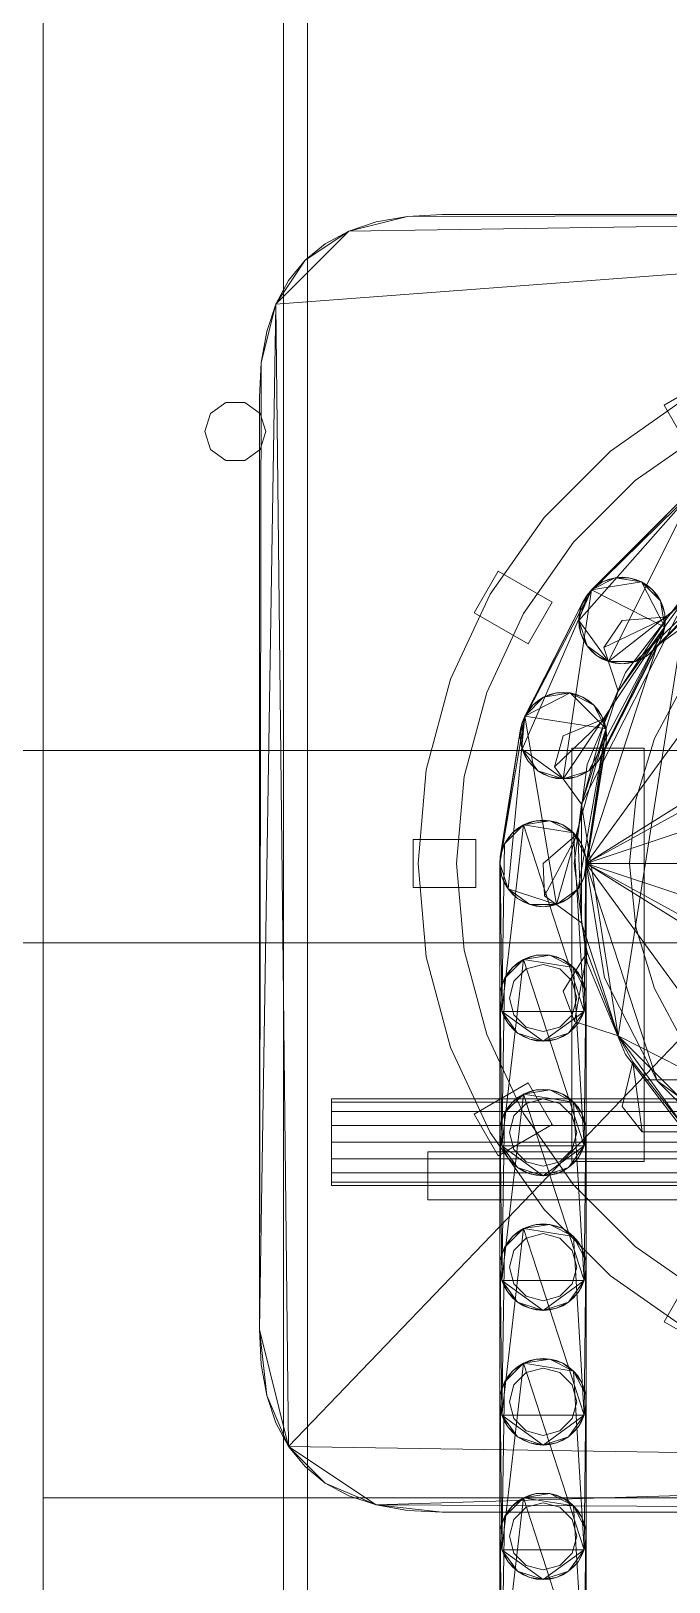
# Model space of a CAD drawing. Header units: millimetres. Extents: x -1970 to 59977, y -50268 to 6837.
# Drawn here: x 58196.8 to 58329.4, y 2057 to 2379.7 of the extents above; entities that cross this region are included whole.
import ezdxf

# ---------------------------------------------------------------- set-up
doc = ezdxf.new("R2010")
doc.units = ezdxf.units.MM
doc.layers.add('lateral_secador', color=7, linetype='Continuous', lineweight=0)

msp = doc.modelspace()

# ---------------------------------------------------------------- linework, layer by layer
at = {"layer": 'lateral_secador'}
for p, q in [((58199.253, 20), (58199.253, 2556.5)), ((58249.253, 2556.5), (58249.253, 20)), ((58254.253, 20), (58254.253, 2556.5)), ((58247.673, 2322.88), (58496.253, 2341.5)), ((58250.333, 2085.18), (58496.253, 2341.5)), ((58262.872, 2338.08), (58496.253, 2341.5)), ((58262.872, 2338.08), (58275.032, 2341.12)), ((58268.573, 2339.98), (58262.872, 2338.08)), ((58275.032, 2341.12), (58268.573, 2339.98)), ((58275.032, 2341.12), (58496.253, 2341.5)), ((58282.253, 2341.5), (58275.032, 2341.12)), ((58496.253, 2341.5), (58282.253, 2341.5)), ((58247.673, 2322.88), (58262.872, 2338.08)), ((58253.753, 2332), (58262.872, 2338.08)), ((58262.872, 2338.08), (58257.933, 2335.42)), ((58257.933, 2335.42), (58253.753, 2332)), ((58247.673, 2322.88), (58253.753, 2332)), ((58253.753, 2332), (58250.333, 2327.82)), ((58250.333, 2327.82), (58247.673, 2322.88)), ((58244.253, 2109.5), (58247.673, 2322.88)), ((58244.634, 2310.72), (58247.673, 2322.88)), ((58247.673, 2322.88), (58245.772, 2317.18)), ((58250.333, 2085.18), (58247.673, 2322.88)), ((58245.772, 2317.18), (58244.634, 2310.72)), ((58244.253, 2109.5), (58244.634, 2310.72)), ((58244.634, 2310.72), (58244.253, 2303.5)), ((58337.083, 2306.861), (58328.423, 2301.861)), ((58237.291, 2302.389), (58234.116, 2300.082)), ((58241.215, 2302.389), (58237.291, 2302.389)), ((58244.39, 2300.082), (58241.215, 2302.389)), ((58244.253, 2303.5), (58244.253, 2109.5)), ((58333.253, 2303.495), (58317.261, 2292.297)), ((58334.923, 2290.603), (58328.423, 2301.861)), ((58234.116, 2300.082), (58232.903, 2296.35)), ((58245.603, 2296.35), (58244.39, 2300.082)), ((58232.903, 2296.35), (58234.116, 2292.618)), ((58244.39, 2292.618), (58245.603, 2296.35)), ((58337.253, 2296.567), (58322.403, 2286.169)), ((58234.116, 2292.618), (58237.291, 2290.311)), ((58241.215, 2290.311), (58244.39, 2292.618)), ((58317.261, 2292.297), (58303.456, 2278.492)), ((58237.291, 2290.311), (58241.215, 2290.311)), ((58322.403, 2286.169), (58309.584, 2273.35)), ((58310.677, 2257.05), (58334.618, 2284.094)), ((58312.396, 2262.34), (58334.618, 2284.094)), ((58312.396, 2262.34), (58332.339, 2282.439)), ((58332.339, 2282.439), (58313.314, 2263.414)), ((58316.896, 2248.49), (58334.618, 2284.094)), ((58303.456, 2278.492), (58292.258, 2262.5)), ((58312.253, 2206.5), (58365.458, 2279.731)), ((58326.958, 2251.76), (58365.458, 2279.731)), ((58309.584, 2273.35), (58299.186, 2258.5)), ((58346.722, 2271.99), (58316.896, 2248.49)), ((58346.722, 2271.99), (58322.458, 2248.49)), ((58346.722, 2271.99), (58324.968, 2249.768)), ((58345.067, 2269.711), (58324.968, 2249.768)), ((58326.042, 2250.686), (58345.067, 2269.711)), ((58343.993, 2268.794), (58326.958, 2251.76)), ((58293.892, 2267.33), (58288.892, 2258.67)), ((58305.15, 2260.83), (58293.892, 2267.33)), ((58313.314, 2263.414), (58318.271, 2265.939)), ((58315.591, 2265.069), (58318.271, 2265.939)), ((58316.896, 2265.609), (58315.591, 2265.069)), ((58318.271, 2265.939), (58316.896, 2265.609)), ((58319.677, 2266.05), (58318.271, 2265.939)), ((58318.271, 2265.939), (58321.085, 2265.939)), ((58318.271, 2265.939), (58323.763, 2265.069)), ((58321.085, 2265.939), (58319.677, 2266.05)), ((58321.085, 2265.939), (58323.763, 2265.069)), ((58322.458, 2265.609), (58321.085, 2265.939)), ((58323.763, 2265.069), (58322.458, 2265.609)), ((58292.258, 2262.5), (58284.007, 2244.806)), ((58298.903, 2235.857), (58313.314, 2263.414)), ((58298.903, 2230.294), (58313.314, 2263.414)), ((58307.462, 2224.075), (58313.314, 2263.414)), ((58310.677, 2257.05), (58312.396, 2262.34)), ((58311.118, 2259.831), (58312.396, 2262.34)), ((58311.226, 2218.858), (58333.392, 2262.361)), ((58311.659, 2261.135), (58313.314, 2263.414)), ((58312.396, 2262.34), (58311.659, 2261.135)), ((58313.314, 2263.414), (58312.396, 2262.34)), ((58313.314, 2263.414), (58315.591, 2265.069)), ((58313.314, 2263.414), (58323.763, 2265.069)), ((58314.388, 2264.331), (58313.314, 2263.414)), ((58313.314, 2263.414), (58328.567, 2255.642)), ((58315.591, 2265.069), (58314.388, 2264.331)), ((58318.864, 2242.365), (58333.392, 2262.361)), ((58318.864, 2170.635), (58333.392, 2262.361)), ((58333.038, 2262.715), (58320.404, 2246.25)), ((58323.763, 2265.069), (58326.042, 2263.414)), ((58324.968, 2264.331), (58323.763, 2265.069)), ((58323.763, 2265.069), (58327.696, 2261.135)), ((58323.763, 2265.069), (58328.567, 2255.642)), ((58326.042, 2263.414), (58324.968, 2264.331)), ((58326.042, 2263.414), (58327.696, 2261.135)), ((58326.958, 2262.34), (58326.042, 2263.414)), ((58327.696, 2261.135), (58326.958, 2262.34)), ((58333.392, 2262.361), (58329.181, 2257.806)), ((58298.903, 2235.857), (58311.659, 2261.135)), ((58311.659, 2261.135), (58299.442, 2237.161)), ((58300.15, 2252.17), (58305.15, 2260.83)), ((58310.677, 2257.05), (58311.118, 2259.831)), ((58311.118, 2259.831), (58310.788, 2258.458)), ((58311.659, 2261.135), (58311.118, 2259.831)), ((58327.696, 2261.135), (58328.567, 2258.458)), ((58328.237, 2259.831), (58327.696, 2261.135)), ((58327.696, 2261.135), (58328.567, 2255.642)), ((58328.567, 2258.458), (58328.237, 2259.831)), ((58300.15, 2252.17), (58288.892, 2258.67)), ((58299.186, 2258.5), (58291.525, 2242.07)), ((58328.567, 2255.642), (58307.462, 2224.075)), ((58310.788, 2258.458), (58310.677, 2257.05)), ((58311.118, 2254.268), (58310.677, 2257.05)), ((58310.677, 2257.05), (58310.788, 2255.642)), ((58312.396, 2251.76), (58310.677, 2257.05)), ((58316.896, 2248.49), (58310.677, 2257.05)), ((58310.788, 2255.642), (58311.118, 2254.268)), ((58328.567, 2255.642), (58312.753, 2225.794)), ((58328.567, 2255.642), (58314.743, 2227.785)), ((58315.927, 2251.435), (58329.181, 2257.806)), ((58319.677, 2257.05), (58315.927, 2251.435)), ((58318.864, 2242.365), (58329.181, 2257.806)), ((58329.181, 2257.806), (58319.677, 2257.05)), ((58328.567, 2255.642), (58327.696, 2252.964)), ((58328.237, 2254.268), (58328.567, 2255.642)), ((58328.567, 2258.458), (58328.567, 2255.642)), ((58328.677, 2257.05), (58328.567, 2258.458)), ((58328.567, 2255.642), (58328.677, 2257.05)), ((58312.396, 2251.76), (58311.118, 2254.268)), ((58311.118, 2254.268), (58311.659, 2252.964)), ((58311.659, 2252.964), (58312.396, 2251.76)), ((58327.696, 2252.964), (58314.743, 2227.785)), ((58315.481, 2228.99), (58327.696, 2252.964)), ((58327.696, 2252.964), (58328.237, 2254.268)), ((58312.253, 2206.5), (58326.958, 2251.76)), ((58314.388, 2249.768), (58312.396, 2251.76)), ((58312.396, 2251.76), (58313.314, 2250.686)), ((58316.896, 2248.49), (58312.396, 2251.76)), ((58313.314, 2250.686), (58314.388, 2249.768)), ((58316.896, 2248.49), (58314.388, 2249.768)), ((58314.388, 2249.768), (58315.591, 2249.031)), ((58315.927, 2251.435), (58318.864, 2242.365)), ((58326.958, 2251.76), (58316.022, 2230.294)), ((58324.968, 2249.768), (58322.458, 2248.49)), ((58323.763, 2249.031), (58324.968, 2249.768)), ((58324.968, 2249.768), (58326.042, 2250.686)), ((58320.404, 2246.25), (58312.462, 2227.076)), ((58315.591, 2249.031), (58316.896, 2248.49)), ((58319.677, 2248.05), (58316.896, 2248.49)), ((58316.896, 2248.49), (58318.271, 2248.16)), ((58322.458, 2248.49), (58316.896, 2248.49)), ((58318.271, 2248.16), (58319.677, 2248.05)), ((58322.458, 2248.49), (58319.677, 2248.05)), ((58319.677, 2248.05), (58321.085, 2248.16)), ((58321.085, 2248.16), (58322.458, 2248.49)), ((58322.458, 2248.49), (58323.763, 2249.031)), ((58284.007, 2244.806), (58278.954, 2225.949)), ((58332.713, 2244.279), (58326.429, 2232.522)), ((58291.525, 2242.07), (58286.833, 2224.559)), ((58299.442, 2237.161), (58308.87, 2241.965)), ((58299.442, 2237.161), (58303.376, 2241.094)), ((58301.099, 2239.439), (58303.376, 2241.094)), ((58302.173, 2240.357), (58301.099, 2239.439)), ((58303.376, 2241.094), (58302.173, 2240.357)), ((58303.376, 2241.094), (58306.054, 2241.965)), ((58303.376, 2241.094), (58308.87, 2241.965)), ((58304.681, 2241.635), (58303.376, 2241.094)), ((58306.054, 2241.965), (58304.681, 2241.635)), ((58307.462, 2242.075), (58306.054, 2241.965)), ((58306.054, 2241.965), (58308.87, 2241.965)), ((58308.87, 2241.965), (58307.462, 2242.075)), ((58308.87, 2241.965), (58311.548, 2241.094)), ((58310.243, 2241.635), (58308.87, 2241.965)), ((58308.87, 2241.965), (58313.825, 2239.439)), ((58308.87, 2241.965), (58316.351, 2234.483)), ((58311.548, 2241.094), (58310.243, 2241.635)), ((58311.226, 2218.858), (58318.864, 2242.365)), ((58311.548, 2241.094), (58313.825, 2239.439)), ((58312.753, 2240.357), (58311.548, 2241.094)), ((58365.153, 2239.67), (58312.253, 2206.5)), ((58313.825, 2239.439), (58312.753, 2240.357)), ((58318.864, 2242.365), (58316.267, 2236.732)), ((58294.253, 2206.5), (58299.442, 2237.161)), ((58295.972, 2201.21), (58299.442, 2237.161)), ((58298.573, 2234.483), (58299.442, 2237.161)), ((58299.442, 2237.161), (58298.903, 2235.857)), ((58299.442, 2237.161), (58301.099, 2239.439)), ((58300.181, 2238.365), (58299.442, 2237.161)), ((58299.442, 2237.161), (58316.351, 2234.483)), ((58306.034, 2197.94), (58299.442, 2237.161)), ((58301.099, 2239.439), (58300.181, 2238.365)), ((58305.63, 2226.576), (58316.267, 2236.732)), ((58316.267, 2236.732), (58307.462, 2233.075)), ((58311.226, 2218.858), (58316.267, 2236.732)), ((58313.825, 2239.439), (58315.481, 2237.161)), ((58314.743, 2238.365), (58313.825, 2239.439)), ((58313.825, 2239.439), (58316.351, 2234.483)), ((58315.481, 2237.161), (58314.743, 2238.365)), ((58315.481, 2237.161), (58316.351, 2234.483)), ((58316.022, 2235.857), (58315.481, 2237.161)), ((58294.253, 2206.5), (58298.573, 2234.483)), ((58298.573, 2234.483), (58294.364, 2207.908)), ((58298.462, 2233.075), (58298.903, 2235.857)), ((58298.573, 2234.483), (58298.462, 2233.075)), ((58298.903, 2230.294), (58298.462, 2233.075)), ((58298.462, 2233.075), (58298.573, 2231.667)), ((58298.903, 2235.857), (58298.573, 2234.483)), ((58298.903, 2230.294), (58298.903, 2235.857)), ((58307.462, 2233.075), (58305.63, 2226.576)), ((58316.351, 2234.483), (58306.034, 2197.94)), ((58316.351, 2234.483), (58310.534, 2201.21)), ((58316.351, 2234.483), (58311.812, 2203.719)), ((58316.351, 2234.483), (58316.022, 2235.857)), ((58316.351, 2234.483), (58316.351, 2231.667)), ((58316.462, 2233.075), (58316.351, 2234.483)), ((58316.351, 2231.667), (58316.462, 2233.075)), ((39189.253, 2230), (58489.253, 2230)), ((58298.573, 2231.667), (58298.903, 2230.294)), ((58300.181, 2227.785), (58298.903, 2230.294)), ((58298.903, 2230.294), (58299.442, 2228.99)), ((58302.173, 2225.794), (58298.903, 2230.294)), ((58307.462, 2224.075), (58298.903, 2230.294)), ((58309.253, 2230.5), (58324.253, 2230.5)), ((58309.253, 2230.5), (58309.253, 2144.5)), ((58316.351, 2231.667), (58311.812, 2203.719)), ((58312.142, 2205.092), (58316.351, 2231.667)), ((58356.083, 2230.599), (58312.253, 2206.5)), ((58316.022, 2230.294), (58312.253, 2206.5)), ((58326.429, 2232.522), (58322.56, 2219.766)), ((58324.253, 2144.5), (58324.253, 2230.5)), ((58299.442, 2228.99), (58300.181, 2227.785)), ((58302.173, 2225.794), (58300.181, 2227.785)), ((58300.181, 2227.785), (58301.099, 2226.711)), ((58301.099, 2226.711), (58302.173, 2225.794)), ((58312.462, 2227.076), (58309.753, 2206.5)), ((58314.743, 2227.785), (58312.753, 2225.794)), ((58312.753, 2225.794), (58313.825, 2226.711)), ((58313.825, 2226.711), (58314.743, 2227.785)), ((58314.743, 2227.785), (58315.481, 2228.99)), ((58278.954, 2225.949), (58277.253, 2206.5)), ((58286.833, 2224.559), (58285.253, 2206.5)), ((58304.681, 2224.516), (58302.173, 2225.794)), ((58302.173, 2225.794), (58303.376, 2225.056)), ((58307.462, 2224.075), (58302.173, 2225.794)), ((58303.376, 2225.056), (58304.681, 2224.516)), ((58307.462, 2224.075), (58304.681, 2224.516)), ((58304.681, 2224.516), (58306.054, 2224.186)), ((58305.63, 2226.576), (58311.226, 2218.858)), ((58306.054, 2224.186), (58307.462, 2224.075)), ((58312.753, 2225.794), (58307.462, 2224.075)), ((58310.243, 2224.516), (58307.462, 2224.075)), ((58307.462, 2224.075), (58308.87, 2224.186)), ((58308.87, 2224.186), (58310.243, 2224.516)), ((58312.753, 2225.794), (58310.243, 2224.516)), ((58310.243, 2224.516), (58311.548, 2225.056)), ((58311.548, 2225.056), (58312.753, 2225.794)), ((58311.226, 2218.858), (58310.497, 2212.698)), ((58311.226, 2194.142), (58311.226, 2218.858)), ((58318.864, 2170.635), (58311.226, 2218.858)), ((58350.259, 2219.17), (58312.253, 2206.5)), ((58322.56, 2219.766), (58321.253, 2206.5)), ((58294.694, 2175.719), (58299.167, 2214.519)), ((58295.233, 2210.586), (58299.167, 2214.519)), ((58296.89, 2212.864), (58299.167, 2214.519)), ((58297.962, 2213.781), (58296.89, 2212.864)), ((58299.167, 2214.519), (58297.962, 2213.781)), ((58299.167, 2214.519), (58301.845, 2215.389)), ((58299.167, 2214.519), (58304.661, 2215.389)), ((58300.472, 2215.06), (58299.167, 2214.519)), ((58299.167, 2214.519), (58309.616, 2212.864)), ((58299.167, 2214.519), (58311.812, 2175.719)), ((58301.845, 2215.389), (58300.472, 2215.06)), ((58303.253, 2215.5), (58301.845, 2215.389)), ((58301.845, 2215.389), (58304.661, 2215.389)), ((58304.661, 2215.389), (58303.253, 2215.5)), ((58304.661, 2215.389), (58307.339, 2214.519)), ((58306.034, 2215.06), (58304.661, 2215.389)), ((58304.661, 2215.389), (58309.616, 2212.864)), ((58307.339, 2214.519), (58306.034, 2215.06)), ((58307.339, 2214.519), (58309.616, 2212.864)), ((58308.544, 2213.781), (58307.339, 2214.519)), ((58309.616, 2212.864), (58308.544, 2213.781)), ((58289.253, 2211.5), (58276.253, 2211.5)), ((58276.253, 2211.5), (58276.253, 2201.5)), ((58289.253, 2201.5), (58289.253, 2211.5)), ((58294.364, 2207.908), (58295.233, 2210.586)), ((58295.233, 2210.586), (58294.694, 2209.281)), ((58294.694, 2175.719), (58295.233, 2210.586)), ((58295.233, 2210.586), (58296.89, 2212.864)), ((58295.972, 2211.79), (58295.233, 2210.586)), ((58296.89, 2212.864), (58295.972, 2211.79)), ((58310.497, 2212.698), (58303.253, 2206.5)), ((58303.519, 2199.752), (58310.497, 2212.698)), ((58309.616, 2212.864), (58311.272, 2210.586)), ((58310.534, 2211.79), (58309.616, 2212.864)), ((58309.616, 2212.864), (58312.142, 2207.908)), ((58309.616, 2212.864), (58311.812, 2175.719)), ((58311.226, 2194.142), (58310.497, 2212.698)), ((58311.272, 2210.586), (58310.534, 2211.79)), ((58311.272, 2210.586), (58312.142, 2207.908)), ((58311.812, 2209.281), (58311.272, 2210.586)), ((58294.253, 2178.5), (58294.364, 2207.908)), ((58294.364, 2207.908), (58294.253, 2206.5)), ((58294.694, 2209.281), (58294.364, 2207.908)), ((58294.694, 2175.719), (58294.364, 2207.908)), ((58312.142, 2207.908), (58311.812, 2209.281)), ((58312.142, 2207.908), (58311.812, 2175.719)), ((58312.142, 2207.908), (58312.253, 2178.5)), ((58312.253, 2206.5), (58312.142, 2207.908)), ((58277.253, 2206.5), (58278.954, 2187.051)), ((58285.253, 2206.5), (58286.833, 2188.441)), ((58294.253, 2206.5), (58294.253, 2178.5)), ((58294.694, 2203.719), (58294.253, 2206.5)), ((58294.253, 2206.5), (58294.364, 2205.092)), ((58295.972, 2201.21), (58294.253, 2206.5)), ((58294.364, 2205.092), (58294.694, 2203.719)), ((58303.253, 2206.5), (58303.519, 2199.752)), ((58309.753, 2206.5), (58312.462, 2185.924)), ((58311.812, 2203.719), (58312.142, 2205.092)), ((58312.253, 2206.5), (58348.253, 2206.5)), ((58312.253, 2206.5), (58350.259, 2193.83)), ((58326.958, 2161.24), (58312.253, 2206.5)), ((58312.253, 2206.5), (58316.022, 2182.706)), ((58312.253, 2206.5), (58356.083, 2182.401)), ((58365.458, 2133.269), (58312.253, 2206.5)), ((58312.253, 2206.5), (58365.153, 2173.33)), ((58312.253, 2178.5), (58312.253, 2206.5)), ((58321.253, 2206.5), (58322.56, 2193.234)), ((58289.253, 2201.5), (58276.253, 2201.5)), ((58295.972, 2201.21), (58294.694, 2203.719)), ((58294.694, 2203.719), (58295.233, 2202.414)), ((58295.233, 2202.414), (58295.972, 2201.21)), ((58297.962, 2199.219), (58295.972, 2201.21)), ((58295.972, 2201.21), (58296.89, 2200.136)), ((58300.472, 2197.94), (58295.972, 2201.21)), ((58306.034, 2197.94), (58295.972, 2201.21)), ((58310.534, 2201.21), (58306.034, 2197.94)), ((58310.534, 2201.21), (58308.544, 2199.219)), ((58309.616, 2200.136), (58310.534, 2201.21)), ((58311.812, 2203.719), (58310.534, 2201.21)), ((58310.534, 2201.21), (58311.272, 2202.414)), ((58311.272, 2202.414), (58311.812, 2203.719)), ((58296.89, 2200.136), (58297.962, 2199.219)), ((58300.472, 2197.94), (58297.962, 2199.219)), ((58297.962, 2199.219), (58299.167, 2198.481)), ((58299.167, 2198.481), (58300.472, 2197.94)), ((58303.253, 2197.5), (58300.472, 2197.94)), ((58300.472, 2197.94), (58301.845, 2197.611)), ((58306.034, 2197.94), (58300.472, 2197.94)), ((58301.845, 2197.611), (58303.253, 2197.5)), ((58306.034, 2197.94), (58303.253, 2197.5)), ((58303.253, 2197.5), (58304.661, 2197.611)), ((58303.519, 2199.752), (58311.226, 2194.142)), ((58304.661, 2197.611), (58306.034, 2197.94)), ((58308.544, 2199.219), (58306.034, 2197.94)), ((58306.034, 2197.94), (58307.339, 2198.481)), ((58307.339, 2198.481), (58308.544, 2199.219)), ((58308.544, 2199.219), (58309.616, 2200.136)), ((58318.864, 2170.635), (58311.226, 2194.142)), ((58311.226, 2194.142), (58312.437, 2188.058)), ((58322.56, 2193.234), (58326.429, 2180.478)), ((39189.253, 2190), (58489.253, 2190)), ((58286.833, 2188.441), (58291.525, 2170.93)), ((58312.437, 2188.058), (58307.462, 2179.925)), ((58309.8, 2173.589), (58312.437, 2188.058)), ((58318.864, 2170.635), (58312.437, 2188.058)), ((58278.954, 2187.051), (58284.007, 2168.194)), ((58294.694, 2147.719), (58299.167, 2186.519)), ((58295.233, 2182.586), (58299.167, 2186.519)), ((58295.233, 2182.586), (58296.89, 2184.864)), ((58296.89, 2184.864), (58295.972, 2183.79)), ((58296.89, 2184.864), (58299.167, 2186.519)), ((58297.962, 2185.781), (58296.89, 2184.864)), ((58299.167, 2186.519), (58297.962, 2185.781)), ((58299.167, 2186.519), (58301.845, 2187.389)), ((58299.167, 2186.519), (58304.661, 2187.389)), ((58300.472, 2187.06), (58299.167, 2186.519)), ((58299.167, 2186.519), (58309.616, 2184.864)), ((58299.167, 2186.519), (58311.812, 2147.719)), ((58303.253, 2185.5), (58299.753, 2184.562)), ((58301.845, 2187.389), (58300.472, 2187.06)), ((58303.253, 2187.5), (58301.845, 2187.389)), ((58301.845, 2187.389), (58304.661, 2187.389)), ((58304.661, 2187.389), (58303.253, 2187.5)), ((58306.753, 2184.562), (58303.253, 2185.5)), ((58304.661, 2187.389), (58307.339, 2186.519)), ((58306.034, 2187.06), (58304.661, 2187.389)), ((58304.661, 2187.389), (58309.616, 2184.864)), ((58307.339, 2186.519), (58306.034, 2187.06)), ((58307.339, 2186.519), (58309.616, 2184.864)), ((58308.544, 2185.781), (58307.339, 2186.519)), ((58309.616, 2184.864), (58308.544, 2185.781)), ((58309.616, 2184.864), (58311.272, 2182.586)), ((58310.534, 2183.79), (58309.616, 2184.864)), ((58309.616, 2184.864), (58312.142, 2179.908)), ((58309.616, 2184.864), (58311.812, 2147.719)), ((58312.462, 2185.924), (58320.404, 2166.75)), ((58294.364, 2179.908), (58295.233, 2182.586)), ((58295.233, 2182.586), (58294.694, 2181.281)), ((58294.694, 2147.719), (58295.233, 2182.586)), ((58295.972, 2183.79), (58295.233, 2182.586)), ((58297.191, 2182), (58296.253, 2178.5)), ((58299.753, 2184.562), (58297.191, 2182)), ((58309.315, 2182), (58306.753, 2184.562)), ((58310.253, 2178.5), (58309.315, 2182)), ((58311.272, 2182.586), (58310.534, 2183.79)), ((58311.272, 2182.586), (58312.142, 2179.908)), ((58311.812, 2181.281), (58311.272, 2182.586)), ((58316.022, 2182.706), (58326.958, 2161.24)), ((58294.253, 2150.5), (58294.364, 2179.908)), ((58294.364, 2179.908), (58294.253, 2178.5)), ((58294.253, 2178.5), (58294.253, 2150.5)), ((58294.694, 2175.719), (58294.253, 2178.5)), ((58294.253, 2178.5), (58294.364, 2177.092)), ((58294.694, 2181.281), (58294.364, 2179.908)), ((58294.694, 2147.719), (58294.364, 2179.908)), ((58296.253, 2178.5), (58297.191, 2175)), ((58307.462, 2179.925), (58309.8, 2173.589)), ((58309.315, 2175), (58310.253, 2178.5)), ((58312.142, 2179.908), (58311.812, 2181.281)), ((58312.142, 2179.908), (58311.812, 2147.719)), ((58312.253, 2178.5), (58311.812, 2175.719)), ((58312.142, 2179.908), (58312.253, 2150.5)), ((58312.253, 2178.5), (58312.142, 2179.908)), ((58312.142, 2177.092), (58312.253, 2178.5)), ((58312.253, 2150.5), (58312.253, 2178.5)), ((58326.429, 2180.478), (58332.713, 2168.721)), ((58294.364, 2177.092), (58294.694, 2175.719)), ((58295.972, 2173.21), (58294.694, 2175.719)), ((58294.694, 2175.719), (58295.233, 2174.414)), ((58297.962, 2171.219), (58294.694, 2175.719)), ((58303.253, 2169.5), (58294.694, 2175.719)), ((58311.812, 2175.719), (58294.694, 2175.719)), ((58297.191, 2175), (58299.753, 2172.438)), ((58311.812, 2175.719), (58303.253, 2169.5)), ((58306.753, 2172.438), (58309.315, 2175)), ((58311.812, 2175.719), (58308.544, 2171.219)), ((58311.812, 2175.719), (58310.534, 2173.21)), ((58311.272, 2174.414), (58311.812, 2175.719)), ((58311.812, 2175.719), (58312.142, 2177.092)), ((58295.233, 2174.414), (58295.972, 2173.21)), ((58297.962, 2171.219), (58295.972, 2173.21)), ((58295.972, 2173.21), (58296.89, 2172.136)), ((58296.89, 2172.136), (58297.962, 2171.219)), ((58299.753, 2172.438), (58303.253, 2171.5)), ((58303.253, 2171.5), (58306.753, 2172.438)), ((58310.534, 2173.21), (58308.544, 2171.219)), ((58308.544, 2171.219), (58309.616, 2172.136)), ((58309.616, 2172.136), (58310.534, 2173.21)), ((58309.8, 2173.589), (58318.864, 2170.635)), ((58310.534, 2173.21), (58311.272, 2174.414)), ((58291.525, 2170.93), (58299.186, 2154.5)), ((58300.472, 2169.94), (58297.962, 2171.219)), ((58297.962, 2171.219), (58299.167, 2170.481)), ((58303.253, 2169.5), (58297.962, 2171.219)), ((58299.167, 2170.481), (58300.472, 2169.94)), ((58303.253, 2169.5), (58300.472, 2169.94)), ((58300.472, 2169.94), (58301.845, 2169.611)), ((58301.845, 2169.611), (58303.253, 2169.5)), ((58308.544, 2171.219), (58303.253, 2169.5)), ((58306.034, 2169.94), (58303.253, 2169.5)), ((58303.253, 2169.5), (58304.661, 2169.611)), ((58304.661, 2169.611), (58306.034, 2169.94)), ((58308.544, 2171.219), (58306.034, 2169.94)), ((58306.034, 2169.94), (58307.339, 2170.481)), ((58307.339, 2170.481), (58308.544, 2171.219)), ((58333.392, 2150.639), (58318.864, 2170.635)), ((58318.864, 2170.635), (58321.894, 2165.223)), ((58353.388, 2136.111), (58318.864, 2170.635)), ((58401.61, 2128.473), (58318.864, 2170.635)), ((58284.007, 2168.194), (58292.258, 2150.5)), ((58320.404, 2166.75), (58333.038, 2150.285)), ((58321.894, 2165.223), (58319.677, 2155.95)), ((58323.858, 2150.647), (58321.894, 2165.223)), ((58333.392, 2150.639), (58321.894, 2165.223)), ((58300.15, 2160.83), (58288.892, 2154.33)), ((58299.167, 2158.519), (58301.845, 2159.389)), ((58299.167, 2158.519), (58304.661, 2159.389)), ((58300.472, 2159.06), (58299.167, 2158.519)), ((58305.15, 2152.17), (58300.15, 2160.83)), ((58301.845, 2159.389), (58300.472, 2159.06)), ((58303.253, 2159.5), (58301.845, 2159.389)), ((58301.845, 2159.389), (58304.661, 2159.389)), ((58304.661, 2159.389), (58303.253, 2159.5)), ((58304.661, 2159.389), (58307.339, 2158.519)), ((58306.034, 2159.06), (58304.661, 2159.389)), ((58304.661, 2159.389), (58309.616, 2156.864)), ((58307.339, 2158.519), (58306.034, 2159.06)), ((58324.253, 2161.5), (58454.253, 2161.5)), ((58324.253, 2161.5), (58324.253, 2146.5)), ((58365.458, 2133.269), (58326.958, 2161.24)), ((58326.958, 2161.24), (58343.993, 2144.206)), ((58259.253, 2156.815), (58259.253, 2157.5)), ((58259.253, 2157.5), (58509.253, 2157.5)), ((58259.253, 2154.864), (58259.253, 2156.815)), ((58259.253, 2156.815), (58509.253, 2156.815)), ((58294.694, 2119.719), (58299.167, 2158.519)), ((58295.233, 2154.586), (58299.167, 2158.519)), ((58295.233, 2154.586), (58296.89, 2156.864)), ((58295.972, 2155.79), (58295.233, 2154.586)), ((58296.89, 2156.864), (58295.972, 2155.79)), ((58296.89, 2156.864), (58299.167, 2158.519)), ((58297.962, 2157.781), (58296.89, 2156.864)), ((58299.753, 2156.562), (58297.191, 2154)), ((58299.167, 2158.519), (58297.962, 2157.781)), ((58299.167, 2158.519), (58309.616, 2156.864)), ((58299.167, 2158.519), (58311.812, 2119.719)), ((58303.253, 2157.5), (58299.753, 2156.562)), ((58306.753, 2156.562), (58303.253, 2157.5)), ((58309.315, 2154), (58306.753, 2156.562)), ((58307.339, 2158.519), (58309.616, 2156.864)), ((58308.544, 2157.781), (58307.339, 2158.519)), ((58309.616, 2156.864), (58308.544, 2157.781)), ((58309.616, 2156.864), (58311.272, 2154.586)), ((58310.534, 2155.79), (58309.616, 2156.864)), ((58309.616, 2156.864), (58312.142, 2151.908)), ((58309.616, 2156.864), (58311.812, 2119.719)), ((58311.272, 2154.586), (58310.534, 2155.79)), ((58319.677, 2155.95), (58323.858, 2150.647)), ((58259.253, 2151.944), (58259.253, 2154.864)), ((58259.253, 2154.864), (58509.253, 2154.864)), ((58288.892, 2154.33), (58293.892, 2145.67)), ((58294.364, 2151.908), (58295.233, 2154.586)), ((58294.694, 2153.281), (58294.364, 2151.908)), ((58295.233, 2154.586), (58294.694, 2153.281)), ((58294.694, 2119.719), (58295.233, 2154.586)), ((58297.191, 2154), (58296.253, 2150.5)), ((58299.186, 2154.5), (58309.584, 2139.65)), ((58310.253, 2150.5), (58309.315, 2154)), ((58311.272, 2154.586), (58312.142, 2151.908)), ((58311.812, 2153.281), (58311.272, 2154.586)), ((58312.142, 2151.908), (58311.812, 2153.281)), ((58259.253, 2148.5), (58259.253, 2151.944)), ((58259.253, 2151.944), (58509.253, 2151.944)), ((58292.258, 2150.5), (58303.456, 2134.508)), ((58305.15, 2152.17), (58293.892, 2145.67)), ((58294.253, 2122.5), (58294.364, 2151.908)), ((58294.364, 2151.908), (58294.253, 2150.5)), ((58294.253, 2150.5), (58294.253, 2122.5)), ((58294.694, 2147.719), (58294.253, 2150.5)), ((58294.253, 2150.5), (58294.364, 2149.092)), ((58294.694, 2119.719), (58294.364, 2151.908)), ((58296.253, 2150.5), (58297.191, 2147)), ((58309.315, 2147), (58310.253, 2150.5)), ((58312.142, 2151.908), (58311.812, 2119.719)), ((58312.253, 2150.5), (58311.812, 2147.719)), ((58312.142, 2151.908), (58312.253, 2122.5)), ((58312.253, 2150.5), (58312.142, 2151.908)), ((58312.142, 2149.092), (58312.253, 2150.5)), ((58312.253, 2122.5), (58312.253, 2150.5)), ((58323.858, 2150.647), (58333.392, 2150.639)), ((58259.253, 2145.056), (58259.253, 2148.5)), ((58509.253, 2148.5), (58259.253, 2148.5)), ((58279.253, 2146.5), (58509.253, 2146.5)), ((58279.253, 2146.5), (58279.253, 2136.5)), ((58294.364, 2149.092), (58294.694, 2147.719)), ((58295.972, 2145.21), (58294.694, 2147.719)), ((58294.694, 2147.719), (58295.233, 2146.414)), ((58297.962, 2143.219), (58294.694, 2147.719)), ((58303.253, 2141.5), (58294.694, 2147.719)), ((58311.812, 2147.719), (58294.694, 2147.719)), ((58295.233, 2146.414), (58295.972, 2145.21)), ((58297.191, 2147), (58299.753, 2144.438)), ((58311.812, 2147.719), (58303.253, 2141.5)), ((58306.753, 2144.438), (58309.315, 2147)), ((58311.812, 2147.719), (58308.544, 2143.219)), ((58311.812, 2147.719), (58310.534, 2145.21)), ((58310.534, 2145.21), (58311.272, 2146.414)), ((58311.272, 2146.414), (58311.812, 2147.719)), ((58311.812, 2147.719), (58312.142, 2149.092)), ((58324.253, 2146.5), (58454.253, 2146.5)), ((58259.253, 2145.056), (58259.253, 2142.136)), ((58259.253, 2145.056), (58509.253, 2145.056)), ((58297.962, 2143.219), (58295.972, 2145.21)), ((58295.972, 2145.21), (58296.89, 2144.136)), ((58296.89, 2144.136), (58297.962, 2143.219)), ((58300.472, 2141.94), (58297.962, 2143.219)), ((58297.962, 2143.219), (58299.167, 2142.481)), ((58303.253, 2141.5), (58297.962, 2143.219)), ((58299.753, 2144.438), (58303.253, 2143.5)), ((58303.253, 2143.5), (58306.753, 2144.438)), ((58308.544, 2143.219), (58303.253, 2141.5)), ((58308.544, 2143.219), (58306.034, 2141.94)), ((58307.339, 2142.481), (58308.544, 2143.219)), ((58310.534, 2145.21), (58308.544, 2143.219)), ((58308.544, 2143.219), (58309.616, 2144.136)), ((58309.253, 2144.5), (58324.253, 2144.5)), ((58309.616, 2144.136), (58310.534, 2145.21)), ((58259.253, 2142.136), (58259.253, 2140.185)), ((58259.253, 2142.136), (58509.253, 2142.136)), ((58259.253, 2140.185), (58259.253, 2139.5)), ((58259.253, 2140.185), (58509.253, 2140.185)), ((58259.253, 2139.5), (58509.253, 2139.5)), ((58299.167, 2142.481), (58300.472, 2141.94)), ((58303.253, 2141.5), (58300.472, 2141.94)), ((58300.472, 2141.94), (58301.845, 2141.611)), ((58301.845, 2141.611), (58303.253, 2141.5)), ((58306.034, 2141.94), (58303.253, 2141.5)), ((58303.253, 2141.5), (58304.661, 2141.611)), ((58304.661, 2141.611), (58306.034, 2141.94)), ((58306.034, 2141.94), (58307.339, 2142.481)), ((58309.584, 2139.65), (58322.403, 2126.831)), ((58279.253, 2136.5), (58509.253, 2136.5)), ((58303.456, 2134.508), (58317.261, 2120.703)), ((58294.694, 2091.719), (58299.167, 2130.519)), ((58295.233, 2126.586), (58299.167, 2130.519)), ((58296.89, 2128.864), (58299.167, 2130.519)), ((58299.167, 2130.519), (58297.962, 2129.781)), ((58299.167, 2130.519), (58301.845, 2131.389)), ((58299.167, 2130.519), (58304.661, 2131.389)), ((58300.472, 2131.06), (58299.167, 2130.519)), ((58299.167, 2130.519), (58309.616, 2128.864)), ((58299.167, 2130.519), (58311.812, 2091.719)), ((58301.845, 2131.389), (58300.472, 2131.06)), ((58303.253, 2131.5), (58301.845, 2131.389)), ((58301.845, 2131.389), (58304.661, 2131.389)), ((58304.661, 2131.389), (58303.253, 2131.5)), ((58304.661, 2131.389), (58307.339, 2130.519)), ((58306.034, 2131.06), (58304.661, 2131.389)), ((58304.661, 2131.389), (58309.616, 2128.864)), ((58307.339, 2130.519), (58306.034, 2131.06)), ((58307.339, 2130.519), (58309.616, 2128.864)), ((58308.544, 2129.781), (58307.339, 2130.519)), ((58294.364, 2123.908), (58295.233, 2126.586)), ((58295.233, 2126.586), (58294.694, 2125.281)), ((58294.694, 2091.719), (58295.233, 2126.586)), ((58295.233, 2126.586), (58296.89, 2128.864)), ((58295.972, 2127.79), (58295.233, 2126.586)), ((58296.89, 2128.864), (58295.972, 2127.79)), ((58297.962, 2129.781), (58296.89, 2128.864)), ((58299.753, 2128.562), (58297.191, 2126)), ((58303.253, 2129.5), (58299.753, 2128.562)), ((58306.753, 2128.562), (58303.253, 2129.5)), ((58309.315, 2126), (58306.753, 2128.562)), ((58309.616, 2128.864), (58308.544, 2129.781)), ((58309.616, 2128.864), (58311.272, 2126.586)), ((58310.534, 2127.79), (58309.616, 2128.864)), ((58309.616, 2128.864), (58312.142, 2123.908)), ((58309.616, 2128.864), (58311.812, 2091.719)), ((58311.272, 2126.586), (58310.534, 2127.79)), ((58311.272, 2126.586), (58312.142, 2123.908)), ((58311.812, 2125.281), (58311.272, 2126.586)), ((58322.403, 2126.831), (58337.253, 2116.433)), ((58294.253, 2094.5), (58294.364, 2123.908)), ((58294.364, 2123.908), (58294.253, 2122.5)), ((58294.694, 2125.281), (58294.364, 2123.908)), ((58294.694, 2091.719), (58294.364, 2123.908)), ((58297.191, 2126), (58296.253, 2122.5)), ((58310.253, 2122.5), (58309.315, 2126)), ((58312.142, 2123.908), (58311.812, 2125.281)), ((58312.142, 2123.908), (58311.812, 2091.719)), ((58312.142, 2123.908), (58312.253, 2094.5)), ((58312.253, 2122.5), (58312.142, 2123.908)), ((58294.253, 2122.5), (58294.253, 2094.5)), ((58294.694, 2119.719), (58294.253, 2122.5)), ((58294.253, 2122.5), (58294.364, 2121.092)), ((58294.364, 2121.092), (58294.694, 2119.719)), ((58296.253, 2122.5), (58297.191, 2119)), ((58309.315, 2119), (58310.253, 2122.5)), ((58312.253, 2122.5), (58311.812, 2119.719)), ((58311.812, 2119.719), (58312.142, 2121.092)), ((58312.142, 2121.092), (58312.253, 2122.5)), ((58312.253, 2094.5), (58312.253, 2122.5)), ((58317.261, 2120.703), (58333.253, 2109.505)), ((58334.923, 2122.397), (58328.423, 2111.139)), ((58295.972, 2117.21), (58294.694, 2119.719)), ((58294.694, 2119.719), (58295.233, 2118.414)), ((58297.962, 2115.219), (58294.694, 2119.719)), ((58303.253, 2113.5), (58294.694, 2119.719)), ((58311.812, 2119.719), (58294.694, 2119.719)), ((58295.233, 2118.414), (58295.972, 2117.21)), ((58297.962, 2115.219), (58295.972, 2117.21)), ((58295.972, 2117.21), (58296.89, 2116.136)), ((58297.191, 2119), (58299.753, 2116.438)), ((58311.812, 2119.719), (58303.253, 2113.5)), ((58306.753, 2116.438), (58309.315, 2119)), ((58311.812, 2119.719), (58308.544, 2115.219)), ((58310.534, 2117.21), (58308.544, 2115.219)), ((58309.616, 2116.136), (58310.534, 2117.21)), ((58311.812, 2119.719), (58310.534, 2117.21)), ((58310.534, 2117.21), (58311.272, 2118.414)), ((58311.272, 2118.414), (58311.812, 2119.719)), ((58296.89, 2116.136), (58297.962, 2115.219)), ((58300.472, 2113.94), (58297.962, 2115.219)), ((58297.962, 2115.219), (58299.167, 2114.481)), ((58303.253, 2113.5), (58297.962, 2115.219)), ((58299.167, 2114.481), (58300.472, 2113.94)), ((58299.753, 2116.438), (58303.253, 2115.5)), ((58303.253, 2113.5), (58300.472, 2113.94)), ((58300.472, 2113.94), (58301.845, 2113.611)), ((58303.253, 2115.5), (58306.753, 2116.438)), ((58308.544, 2115.219), (58303.253, 2113.5)), ((58306.034, 2113.94), (58303.253, 2113.5)), ((58304.661, 2113.611), (58306.034, 2113.94)), ((58308.544, 2115.219), (58306.034, 2113.94)), ((58306.034, 2113.94), (58307.339, 2114.481)), ((58307.339, 2114.481), (58308.544, 2115.219)), ((58308.544, 2115.219), (58309.616, 2116.136)), ((58301.845, 2113.611), (58303.253, 2113.5)), ((58303.253, 2113.5), (58304.661, 2113.611)), ((58328.423, 2111.139), (58337.083, 2106.139)), ((58245.772, 2095.82), (58244.253, 2109.5)), ((58244.253, 2109.5), (58244.634, 2102.28)), ((58250.333, 2085.18), (58244.253, 2109.5)), ((58244.634, 2102.28), (58245.772, 2095.82)), ((58294.694, 2063.719), (58299.167, 2102.519)), ((58295.233, 2098.586), (58299.167, 2102.519)), ((58295.233, 2098.586), (58296.89, 2100.864)), ((58296.89, 2100.864), (58295.972, 2099.79)), ((58296.89, 2100.864), (58299.167, 2102.519)), ((58297.962, 2101.781), (58296.89, 2100.864)), ((58299.167, 2102.519), (58297.962, 2101.781)), ((58299.167, 2102.519), (58301.845, 2103.389)), ((58299.167, 2102.519), (58304.661, 2103.389)), ((58300.472, 2103.06), (58299.167, 2102.519)), ((58299.167, 2102.519), (58309.616, 2100.864)), ((58299.167, 2102.519), (58311.812, 2063.719)), ((58303.253, 2101.5), (58299.753, 2100.562)), ((58301.845, 2103.389), (58300.472, 2103.06)), ((58303.253, 2103.5), (58301.845, 2103.389)), ((58301.845, 2103.389), (58304.661, 2103.389)), ((58304.661, 2103.389), (58303.253, 2103.5)), ((58306.753, 2100.562), (58303.253, 2101.5)), ((58304.661, 2103.389), (58307.339, 2102.519)), ((58306.034, 2103.06), (58304.661, 2103.389)), ((58304.661, 2103.389), (58309.616, 2100.864)), ((58307.339, 2102.519), (58306.034, 2103.06)), ((58307.339, 2102.519), (58309.616, 2100.864)), ((58308.544, 2101.781), (58307.339, 2102.519)), ((58309.616, 2100.864), (58308.544, 2101.781)), ((58309.616, 2100.864), (58311.272, 2098.586)), ((58310.534, 2099.79), (58309.616, 2100.864)), ((58309.616, 2100.864), (58312.142, 2095.908)), ((58309.616, 2100.864), (58311.812, 2063.719)), ((58294.364, 2095.908), (58295.233, 2098.586)), ((58295.233, 2098.586), (58294.694, 2097.281)), ((58294.694, 2063.719), (58295.233, 2098.586)), ((58295.972, 2099.79), (58295.233, 2098.586)), ((58297.191, 2098), (58296.253, 2094.5)), ((58299.753, 2100.562), (58297.191, 2098)), ((58309.315, 2098), (58306.753, 2100.562)), ((58310.253, 2094.5), (58309.315, 2098)), ((58311.272, 2098.586), (58310.534, 2099.79)), ((58311.272, 2098.586), (58312.142, 2095.908)), ((58311.812, 2097.281), (58311.272, 2098.586)), ((58250.333, 2085.18), (58245.772, 2095.82)), ((58245.772, 2095.82), (58247.673, 2090.12)), ((58294.253, 2066.5), (58294.364, 2095.908)), ((58294.364, 2095.908), (58294.253, 2094.5)), ((58294.253, 2094.5), (58294.253, 2066.5)), ((58294.694, 2091.719), (58294.253, 2094.5)), ((58294.253, 2094.5), (58294.364, 2093.092)), ((58294.694, 2097.281), (58294.364, 2095.908)), ((58294.694, 2063.719), (58294.364, 2095.908)), ((58296.253, 2094.5), (58297.191, 2091)), ((58309.315, 2091), (58310.253, 2094.5)), ((58312.142, 2095.908), (58311.812, 2097.281)), ((58312.142, 2095.908), (58311.812, 2063.719)), ((58312.253, 2094.5), (58311.812, 2091.719)), ((58312.142, 2095.908), (58312.253, 2066.5)), ((58312.253, 2094.5), (58312.142, 2095.908)), ((58312.142, 2093.092), (58312.253, 2094.5)), ((58312.253, 2066.5), (58312.253, 2094.5)), ((58294.364, 2093.092), (58294.694, 2091.719)), ((58295.972, 2089.21), (58294.694, 2091.719)), ((58294.694, 2091.719), (58295.233, 2090.414)), ((58297.962, 2087.219), (58294.694, 2091.719)), ((58303.253, 2085.5), (58294.694, 2091.719)), ((58311.812, 2091.719), (58294.694, 2091.719)), ((58311.812, 2091.719), (58303.253, 2085.5)), ((58311.812, 2091.719), (58308.544, 2087.219)), ((58311.812, 2091.719), (58310.534, 2089.21)), ((58311.272, 2090.414), (58311.812, 2091.719)), ((58311.812, 2091.719), (58312.142, 2093.092)), ((58247.673, 2090.12), (58250.333, 2085.18)), ((58295.233, 2090.414), (58295.972, 2089.21)), ((58297.962, 2087.219), (58295.972, 2089.21)), ((58295.972, 2089.21), (58296.89, 2088.136)), ((58296.89, 2088.136), (58297.962, 2087.219)), ((58297.191, 2091), (58299.753, 2088.438)), ((58299.753, 2088.438), (58303.253, 2087.5)), ((58303.253, 2087.5), (58306.753, 2088.438)), ((58306.753, 2088.438), (58309.315, 2091)), ((58310.534, 2089.21), (58308.544, 2087.219)), ((58308.544, 2087.219), (58309.616, 2088.136)), ((58309.616, 2088.136), (58310.534, 2089.21)), ((58310.534, 2089.21), (58311.272, 2090.414)), ((58257.933, 2077.58), (58250.333, 2085.18)), ((58250.333, 2085.18), (58253.753, 2081)), ((58268.573, 2073.02), (58250.333, 2085.18)), ((58524.753, 2081), (58250.333, 2085.18)), ((58300.472, 2085.94), (58297.962, 2087.219)), ((58297.962, 2087.219), (58299.167, 2086.481)), ((58303.253, 2085.5), (58297.962, 2087.219)), ((58299.167, 2086.481), (58300.472, 2085.94)), ((58303.253, 2085.5), (58300.472, 2085.94)), ((58300.472, 2085.94), (58301.845, 2085.611)), ((58301.845, 2085.611), (58303.253, 2085.5)), ((58308.544, 2087.219), (58303.253, 2085.5)), ((58306.034, 2085.94), (58303.253, 2085.5)), ((58303.253, 2085.5), (58304.661, 2085.611)), ((58304.661, 2085.611), (58306.034, 2085.94)), ((58308.544, 2087.219), (58306.034, 2085.94)), ((58306.034, 2085.94), (58307.339, 2086.481)), ((58307.339, 2086.481), (58308.544, 2087.219)), ((58253.753, 2081), (58257.933, 2077.58)), ((58524.753, 2081), (58268.573, 2073.02)), ((58268.573, 2073.02), (58257.933, 2077.58)), ((58257.933, 2077.58), (58262.872, 2074.92)), ((58299.167, 2074.519), (58301.845, 2075.389)), ((58299.167, 2074.519), (58304.661, 2075.389)), ((58300.472, 2075.06), (58299.167, 2074.519)), ((58301.845, 2075.389), (58300.472, 2075.06)), ((58303.253, 2075.5), (58301.845, 2075.389)), ((58301.845, 2075.389), (58304.661, 2075.389)), ((58304.661, 2075.389), (58303.253, 2075.5)), ((58304.661, 2075.389), (58307.339, 2074.519)), ((58306.034, 2075.06), (58304.661, 2075.389)), ((58304.661, 2075.389), (58309.616, 2072.864)), ((58307.339, 2074.519), (58306.034, 2075.06)), ((58199.253, 2074.5), (58579.253, 2074.5)), ((58199.253, 2074.5), (58199.253, 2056.5)), ((58262.872, 2074.92), (58268.573, 2073.02)), ((58282.253, 2071.5), (58268.573, 2073.02)), ((58268.573, 2073.02), (58275.032, 2071.88)), ((58503.474, 2071.88), (58268.573, 2073.02)), ((58275.032, 2071.88), (58282.253, 2071.5)), ((58503.474, 2071.88), (58282.253, 2071.5)), ((58294.694, 2035.719), (58299.167, 2074.519)), ((58295.233, 2070.586), (58299.167, 2074.519)), ((58295.233, 2070.586), (58296.89, 2072.864)), ((58295.972, 2071.79), (58295.233, 2070.586)), ((58296.89, 2072.864), (58295.972, 2071.79)), ((58296.89, 2072.864), (58299.167, 2074.519)), ((58297.962, 2073.781), (58296.89, 2072.864)), ((58299.753, 2072.562), (58297.191, 2070)), ((58299.167, 2074.519), (58297.962, 2073.781)), ((58299.167, 2074.519), (58309.616, 2072.864)), ((58299.167, 2074.519), (58311.812, 2035.719)), ((58303.253, 2073.5), (58299.753, 2072.562)), ((58306.753, 2072.562), (58303.253, 2073.5)), ((58309.315, 2070), (58306.753, 2072.562)), ((58307.339, 2074.519), (58309.616, 2072.864)), ((58308.544, 2073.781), (58307.339, 2074.519)), ((58309.616, 2072.864), (58308.544, 2073.781)), ((58309.616, 2072.864), (58311.272, 2070.586)), ((58310.534, 2071.79), (58309.616, 2072.864)), ((58309.616, 2072.864), (58312.142, 2067.908)), ((58309.616, 2072.864), (58311.812, 2035.719)), ((58311.272, 2070.586), (58310.534, 2071.79)), ((58282.253, 2071.5), (58496.253, 2071.5)), ((58294.364, 2067.908), (58295.233, 2070.586)), ((58294.694, 2069.281), (58294.364, 2067.908)), ((58295.233, 2070.586), (58294.694, 2069.281)), ((58294.694, 2035.719), (58295.233, 2070.586)), ((58297.191, 2070), (58296.253, 2066.5)), ((58310.253, 2066.5), (58309.315, 2070)), ((58311.272, 2070.586), (58312.142, 2067.908)), ((58311.812, 2069.281), (58311.272, 2070.586)), ((58312.142, 2067.908), (58311.812, 2069.281)), ((58294.253, 2038.5), (58294.364, 2067.908)), ((58294.364, 2067.908), (58294.253, 2066.5)), ((58294.253, 2066.5), (58294.253, 2038.5)), ((58294.694, 2063.719), (58294.253, 2066.5)), ((58294.253, 2066.5), (58294.364, 2065.092)), ((58294.694, 2035.719), (58294.364, 2067.908)), ((58296.253, 2066.5), (58297.191, 2063)), ((58309.315, 2063), (58310.253, 2066.5)), ((58312.142, 2067.908), (58311.812, 2035.719)), ((58312.253, 2066.5), (58311.812, 2063.719)), ((58312.142, 2067.908), (58312.253, 2038.5)), ((58312.253, 2066.5), (58312.142, 2067.908)), ((58312.142, 2065.092), (58312.253, 2066.5)), ((58312.253, 2038.5), (58312.253, 2066.5)), ((58294.364, 2065.092), (58294.694, 2063.719)), ((58295.972, 2061.21), (58294.694, 2063.719)), ((58294.694, 2063.719), (58295.233, 2062.414)), ((58297.962, 2059.219), (58294.694, 2063.719)), ((58303.253, 2057.5), (58294.694, 2063.719)), ((58311.812, 2063.719), (58294.694, 2063.719)), ((58295.233, 2062.414), (58295.972, 2061.21)), ((58297.191, 2063), (58299.753, 2060.438)), ((58311.812, 2063.719), (58303.253, 2057.5)), ((58306.753, 2060.438), (58309.315, 2063)), ((58311.812, 2063.719), (58308.544, 2059.219)), ((58311.812, 2063.719), (58310.534, 2061.21)), ((58310.534, 2061.21), (58311.272, 2062.414)), ((58311.272, 2062.414), (58311.812, 2063.719)), ((58311.812, 2063.719), (58312.142, 2065.092)), ((58297.962, 2059.219), (58295.972, 2061.21)), ((58295.972, 2061.21), (58296.89, 2060.136)), ((58296.89, 2060.136), (58297.962, 2059.219)), ((58300.472, 2057.94), (58297.962, 2059.219)), ((58297.962, 2059.219), (58299.167, 2058.481)), ((58303.253, 2057.5), (58297.962, 2059.219)), ((58299.753, 2060.438), (58303.253, 2059.5)), ((58303.253, 2059.5), (58306.753, 2060.438)), ((58308.544, 2059.219), (58303.253, 2057.5)), ((58308.544, 2059.219), (58306.034, 2057.94)), ((58307.339, 2058.481), (58308.544, 2059.219)), ((58310.534, 2061.21), (58308.544, 2059.219)), ((58308.544, 2059.219), (58309.616, 2060.136)), ((58309.616, 2060.136), (58310.534, 2061.21)), ((58299.167, 2058.481), (58300.472, 2057.94)), ((58303.253, 2057.5), (58300.472, 2057.94)), ((58300.472, 2057.94), (58301.845, 2057.611)), ((58301.845, 2057.611), (58303.253, 2057.5)), ((58306.034, 2057.94), (58303.253, 2057.5)), ((58303.253, 2057.5), (58304.661, 2057.611)), ((58304.661, 2057.611), (58306.034, 2057.94)), ((58306.034, 2057.94), (58307.339, 2058.481))]:
    msp.add_line(p, q, dxfattribs=at)

doc.saveas('drawing.dxf')
